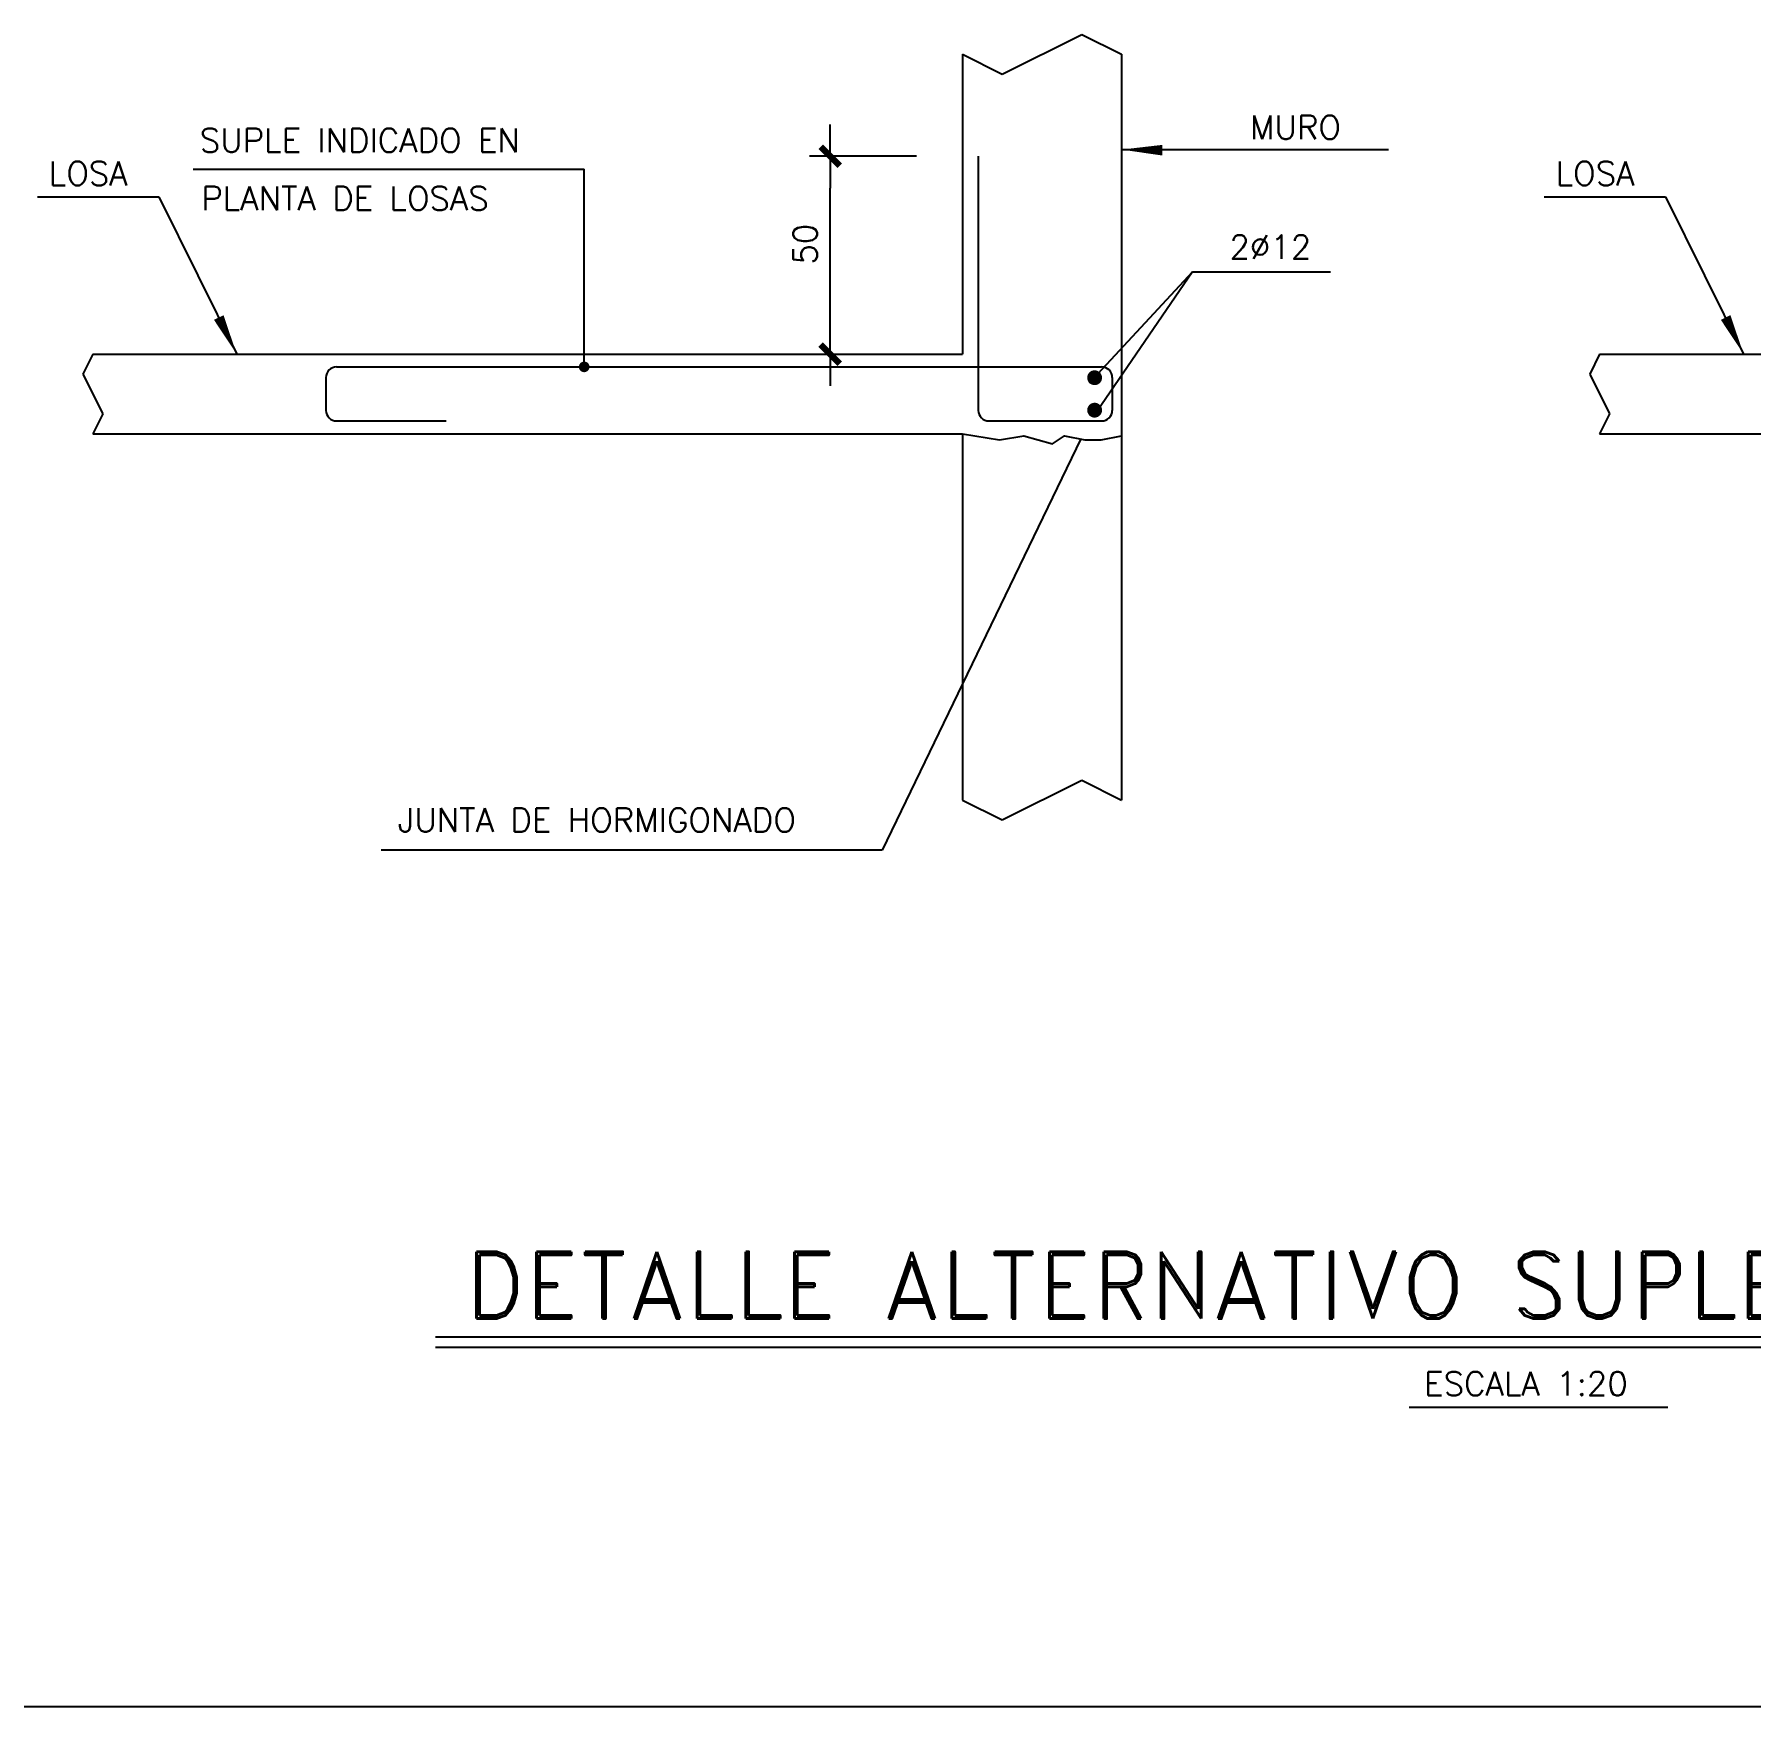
# Model space of a CAD drawing. Extents: x -4 to 6083, y -4 to 8618.
# Drawn here: x 606 to 1820, y 0 to 1182 of the extents above; entities that cross this region are included whole.
import ezdxf

# ---------------------------------------------------------------- set-up
doc = ezdxf.new("R2010")
doc.units = 0
doc.header["$LTSCALE"] = 45
doc.header["$MEASUREMENT"] = 0
doc.layers.get('0').update_dxf_attribs({"linetype": 'CONTINUOUS'})
for name, color, linetype in [('fe', 7, 'CONTINUOUS'), ('RLA-CORTES', 5, 'CONTINUOUS'), ('RLA-FORMATO', 7, 'CONTINUOUS')]:
    doc.layers.add(name, color=color, linetype=linetype)
doc.styles.add('ARM1', font='SIMPLEX', dxfattribs={"oblique": 15, "height": 10})
doc.styles.add('ROMANS', font='ROMANS.shx', dxfattribs={"height": 16.875})
doc.styles.add('SIETE50', font='ROMAND.SHX', dxfattribs={"height": 31.5})
doc.dimstyles.new('ING50', dxfattribs={"dimscale": 50, "dimtxt": 0.27, "dimasz": 0.3, "dimexe": 0.3, "dimexo": 1, "dimgap": 0.1, "dimtad": 1, "dimdec": 1, "dimzin": 12, "dimdsep": 46, "dimtxsty": 'ROMANS', "dimblk1": 'TICK1', "dimblk2": 'TICK1', "dimsah": 1, "dimcen": 0.09, "dimse1": 1, "dimse2": 1, "dimclrd": 2, "dimclre": 1, "dimclrt": 3, "dimadec": 0, "dimazin": 0, "dimtfac": 1, "dimtdec": 1, "dimtix": 1, "dimtmove": 2, "dimatfit": 3, "dimldrblk": 'TICK1', "dimfxl": 1, "dimtolj": 1, "dimtzin": 12, "dimarcsym": 0})

# ---------------------------------------------------------------- blocks, each defined once
blk = doc.blocks.new('TICK1')
at = {"color": 2}
for points in [[(0, 0), (-1, 0)], [(0, 0), (1, 0)]]:
    blk.add_lwpolyline(points, dxfattribs=at)
at = {"color": 2, "const_width": 0.2}
blk.add_lwpolyline([(-0.3, -0.3), (0.3, 0.3)], dxfattribs=at)
blk = doc.blocks.new('*D10')
at = {"layer": 'RLA-CORTES', "color": 2, "lineweight": -2, "transparency": 16777216}
blk.add_line((3581.22, 1252.32), (3581.22, 1315.56), dxfattribs=at)
at = {"layer": 'RLA-CORTES', "color": 2, "lineweight": -2, "transparency": 16777216, "xscale": 15, "yscale": 15, "zscale": 15}
for p, rotation in [((3581.22, 1330.56), 90), ((3581.22, 1237.32), 270)]:
    blk.add_blockref('TICK1', p, dxfattribs=dict(at, rotation=rotation))
at = {"layer": 'RLA-CORTES', "color": 3, "transparency": 16777216, "insert": (3569.42, 1289.17), "char_height": 11.25, "attachment_point": 5, "rotation": 90, "style": 'ROMANS'}
blk.add_mtext('\\A1;50', dxfattribs=at)
blk = doc.blocks.new('det-3')
at = {"layer": 'RLA-CORTES', "color": 2}
for p, q in [((-266.86, 311.24), (-229.36, 329.99)), ((-229.36, 329.99), (-210.61, 320.62)), ((-285.61, 320.62), (-266.86, 311.24)), ((-278.11, 272.51), (-278.11, 152.77)), ((-695.5, 179.27), (-700.19, 169.9)), ((14.75, 179.27), (10.06, 169.9)), ((-700.19, 169.9), (-690.82, 151.15)), ((-580.61, 173.27), (-219.99, 173.27)), ((-278.11, 171.5), (-278.11, 153.43)), ((10.06, 169.9), (19.43, 151.15)), ((-585.61, 168.27), (-585.61, 152.77)), ((-214.99, 168.27), (-214.99, 152.77)), ((-690.82, 151.15), (-695.5, 141.77)), ((-580.61, 147.77), (-528.95, 147.77)), ((-273.11, 147.77), (-219.99, 147.77)), ((19.43, 151.15), (14.75, 141.77)), ((-266.86, -40.25), (-229.36, -21.5)), ((-229.36, -21.5), (-210.61, -30.88)), ((-285.61, -30.88), (-266.86, -40.25))]:
    blk.add_line(p, q, dxfattribs=at)
at = {"layer": 'RLA-CORTES'}
for p, q in [((-285.61, 320.62), (-285.61, 179.27)), ((-210.61, 320.62), (-210.61, -30.88)), ((-695.5, 179.27), (-285.61, 179.27)), ((14.75, 179.27), (499.64, 179.27)), ((-695.5, 141.77), (-285.61, 141.77)), ((-285.61, 141.77), (-285.61, -30.88)), ((14.75, 141.77), (424.64, 141.77))]:
    blk.add_line(p, q, dxfattribs=at)
at = {"layer": 'RLA-CORTES', "color": 1}
for p, q in [((-210.61, 275.67), (-84.75, 275.67)), ((-307.29, 272.51), (-357.61, 272.51)), ((-648.15, 266.39), (-463.87, 266.39)), ((-463.87, 173.27), (-463.87, 266.39)), ((-721.61, 253.47), (-664.39, 253.47)), ((-664.39, 253.47), (-627.65, 179.27)), ((-11.36, 253.47), (45.86, 253.47)), ((45.86, 253.47), (82.6, 179.27)), ((-225.72, 165.7), (-177.12, 218.01)), ((-177.12, 218.01), (-222.16, 152.47)), ((-177.12, 218.01), (-112.09, 218.01)), ((-229.75, 139.3), (-323.35, -54.43)), ((-323.35, -54.43), (-559.62, -54.43))]:
    blk.add_line(p, q, dxfattribs=at)
at = {"layer": 'RLA-CORTES', "color": 6}
for p, q in [((-533.93, -283.77), (534.19, -283.77)), ((-533.93, -288.77), (534.19, -288.77))]:
    blk.add_line(p, q, dxfattribs=at)
at = {"layer": 'RLA-CORTES', "color": 3}
blk.add_line((-75.1, -316.94), (46.89, -316.94), dxfattribs=at)
at = {"layer": 'RLA-CORTES', "color": 2}
for points in [[(-210.61, 275.67, 0, 5, 0), (-191.4, 275.39, 5, 5, 0)], [(-627.65, 179.27, 0, 5, 0), (-636.11, 196.52, 5, 5, 0)], [(82.6, 179.27, 0, 5, 0), (74.14, 196.52, 5, 5, 0)]]:
    blk.add_lwpolyline(points, format="xyseb", dxfattribs=at)
at = {"layer": 'RLA-CORTES', "color": 3, "const_width": 2.5}
blk.add_lwpolyline([(-465.12, 173.27, 1), (-462.62, 173.27, 1)], format="xyb", close=True, dxfattribs=at)
at = {"layer": 'RLA-CORTES', "color": 2, "const_width": 3.5}
for points in [[(-225.03, 168.17, 1), (-221.53, 168.17, 1)], [(-225.03, 152.87, 1), (-221.53, 152.87, 1)]]:
    blk.add_lwpolyline(points, format="xyb", close=True, dxfattribs=at)
at = {"layer": 'RLA-CORTES', "color": 1}
blk.add_lwpolyline([(-285.61, 141.77), (-268.17, 138.91), (-256.65, 140.83), (-243.2, 136.99), (-237.43, 140.83), (-227.83, 138.91), (-220.14, 138.91), (-210.61, 140.83)], dxfattribs=at)
at = {"layer": 'RLA-CORTES', "color": 2}
for centre, start, end in [((-580.61, 168.27), 90, 180), ((-219.99, 168.27), 0, 90), ((-580.61, 152.77), 180, 270), ((-273.11, 152.77), 180, 270), ((-219.99, 152.77), 270, 0)]:
    blk.add_arc(centre, 5, start, end, dxfattribs=at)
at = {"layer": 'RLA-CORTES', "color": 9}
for s, style, p in [('MURO', 'ARM1', (-150.04, 280.53)), ('SUPLE INDICADO EN', 'ARM1', (-645.05, 274.4)), ('LOSA', 'ARM1', (-716.17, 258.8)), ('LOSA', 'ARM1', (-5.92, 258.8)), ('PLANTA DE LOSAS', 'ARM1', (-644.32, 247.09)), ('2%%C12', 'ARM1', (-159.74, 224.13)), ('JUNTA DE HORMIGONADO', 'ARM1', (-551.66, -45.92)), ('ESCALA 1:20', 'ROMANS', (-67.95, -311.56))]:
    blk.add_text(s, height=11.25, dxfattribs=dict(at, style=style)).set_placement(p)
at = {"layer": 'RLA-CORTES', "color": 6, "style": 'SIETE50'}
blk.add_text('DETALLE ALTERNATIVO SUPLES EN MUROS', height=31.5, dxfattribs=at).set_placement((-520.03, -275.21))
at = {"layer": 'RLA-CORTES', "color": 2}
dim = blk.add_linear_dim(base=(-347.91, 272.51), p1=(-358.92, 179.27), p2=(-358.92, 272.51), angle=90, text='50', dimstyle='ING50', dxfattribs=at)
dim.commit()
dim.dimension.update_dxf_attribs({"geometry": '*D10', "text_midpoint": (-359.71, 231.13), "dimtype": 160, "insert": (-3929.13, -1058.04)})

msp = doc.modelspace()

# ---------------------------------------------------------------- linework, layer by layer
at = {"layer": 'RLA-FORMATO', "color": 6, "linetype": 'Continuous'}
msp.add_line((6082.5, 0), (0, 0), dxfattribs=at)

# ---------------------------------------------------------------- block references
at = {"layer": 'fe', "xscale": 1.5, "yscale": 1.5, "zscale": 1.5}
msp.add_blockref('det-3', (1690.75, 687.2), dxfattribs=at)

doc.saveas('drawing.dxf')
